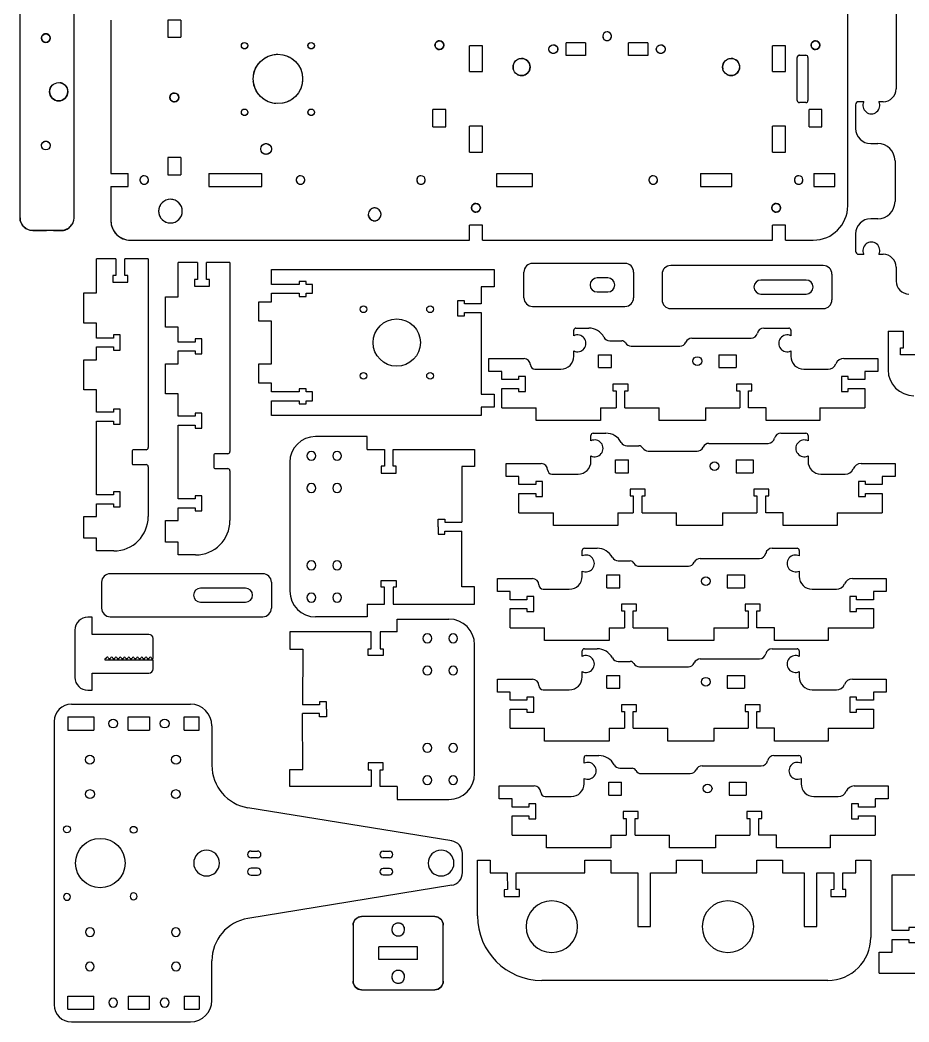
# Model space of a CAD drawing. Header units: millimetres. Extents: x 263 to 1337, y 204 to 952.
# Drawn here: x 277.5 to 691.1, y 203.5 to 669.8 of the extents above; entities that cross this region are included whole.
import ezdxf

# ---------------------------------------------------------------- set-up
doc = ezdxf.new("R2010")
doc.units = ezdxf.units.MM
doc.linetypes.add('HIDDEN', pattern=[9.525, 6.35, -3.175])
doc.layers.get('0').update_dxf_attribs({"color": 253, "lineweight": 70, "true_color": 0x8faf8f})
doc.layers.add('Hidden', color=58, linetype='HIDDEN', lineweight=70, true_color=0x484805)

msp = doc.modelspace()

# ---------------------------------------------------------------- linework, layer by layer
at = {"color": 38, "lineweight": -3, "true_color": 0x482605}
for p, q in [((662.59, 583.32), (662.59, 740.33)), ((277.46, 577.85), (277.46, 676.03)), ((302.46, 676.03), (302.46, 577.75)), ((319.76, 669.75), (319.76, 598.32)), ((319.76, 669.75), (319.76, 598.32)), ((352.26, 669.75), (346.26, 669.75)), ((346.26, 669.75), (346.26, 661.76)), ((352.26, 669.75), (352.26, 661.76)), ((346.26, 661.76), (352.26, 661.76)), ((486.6, 645.75), (486.6, 657.75)), ((492.6, 657.75), (486.6, 657.75)), ((492.6, 645.75), (492.6, 657.75)), ((531.64, 653.22), (531.64, 659.22)), ((540.64, 659.22), (531.64, 659.22)), ((540.64, 659.22), (540.64, 653.22)), ((569.54, 659.22), (560.54, 659.22)), ((560.54, 653.22), (560.54, 659.22)), ((569.54, 659.22), (569.54, 653.22)), ((627.6, 645.75), (627.6, 657.75)), ((633.6, 657.75), (627.6, 657.75)), ((633.6, 645.75), (633.6, 657.75)), ((540.64, 653.22), (531.64, 653.22)), ((569.54, 653.22), (560.54, 653.22)), ((640.1, 653.35), (643.1, 653.35)), ((639.1, 632.35), (639.1, 652.35)), ((644.1, 652.35), (644.1, 632.35)), ((644.1, 652.35), (644.1, 632.35)), ((486.6, 645.75), (492.6, 645.75)), ((627.6, 645.75), (633.6, 645.75)), ((643.1, 631.35), (640.1, 631.35)), ((469.6, 620.06), (469.6, 628.06)), ((475.6, 628.06), (469.6, 628.06)), ((475.6, 620.06), (475.6, 628.06)), ((650.6, 628.05), (644.6, 628.05)), ((644.6, 620.05), (644.6, 628.05)), ((650.6, 620.05), (650.6, 628.05)), ((486.6, 608.32), (486.6, 620.32)), ((492.6, 620.32), (486.6, 620.32)), ((492.6, 608.32), (492.6, 620.32)), ((633.6, 620.32), (627.6, 620.32)), ((627.6, 608.32), (627.6, 620.32)), ((633.6, 608.32), (633.6, 620.32)), ((469.6, 620.06), (475.6, 620.06)), ((644.6, 620.05), (650.6, 620.05)), ((486.6, 608.32), (492.6, 608.32)), ((627.6, 608.32), (633.6, 608.32)), ((346.26, 605.74), (346.26, 597.74)), ((352.26, 605.74), (346.26, 605.74)), ((352.26, 605.74), (352.26, 597.74)), ((319.76, 598.32), (327.76, 598.32)), ((327.76, 592.32), (327.76, 598.32)), ((346.26, 597.74), (352.26, 597.74)), ((365.31, 598.32), (365.31, 592.32)), ((365.31, 598.32), (389.9, 598.32)), ((389.9, 592.32), (389.9, 598.32)), ((499.13, 598.22), (499.13, 592.32)), ((515.87, 598.22), (499.13, 598.22)), ((515.87, 592.32), (515.87, 598.22)), ((594.15, 598.32), (594.15, 592.32)), ((594.15, 598.32), (608.74, 598.32)), ((608.74, 592.32), (608.74, 598.32)), ((646.84, 598.32), (646.84, 592.32)), ((646.84, 598.32), (656.59, 598.32)), ((656.59, 592.32), (656.59, 598.32)), ((319.76, 592.32), (327.76, 592.32)), ((319.76, 592.32), (319.76, 576.32)), ((319.76, 592.32), (319.76, 576.32)), ((365.31, 592.32), (389.9, 592.32)), ((499.13, 592.32), (515.87, 592.32)), ((594.15, 592.32), (608.74, 592.32)), ((646.84, 592.32), (656.59, 592.32)), ((277.46, 577.75), (277.46, 577.85)), ((486.6, 567.32), (486.6, 574.32)), ((492.6, 574.32), (486.6, 574.32)), ((492.6, 567.32), (492.6, 574.32)), ((627.6, 567.32), (627.6, 574.32)), ((633.6, 574.32), (627.6, 574.32)), ((633.6, 567.32), (633.6, 574.32)), ((296.46, 571.75), (283.46, 571.75)), ((328.76, 567.32), (486.6, 567.32)), ((492.6, 567.32), (627.6, 567.32)), ((633.6, 567.32), (646.59, 567.32)), ((322.09, 558.7), (313.09, 558.7)), ((313.09, 542.75), (313.09, 558.7)), ((322.09, 558.7), (322.09, 550.9)), ((337.09, 558.7), (326.19, 558.7)), ((326.19, 550.9), (326.19, 558.7)), ((337.09, 558.7), (337.09, 470.8)), ((360.11, 556.85), (351.11, 556.85)), ((351.11, 540.9), (351.11, 556.85)), ((360.11, 556.85), (360.11, 549.05)), ((375.11, 556.85), (364.21, 556.85)), ((364.21, 549.05), (364.21, 556.85)), ((375.11, 556.85), (375.11, 468.95)), ((320.64, 550.9), (320.64, 547.7)), ((322.09, 550.9), (320.64, 550.9)), ((327.64, 550.9), (326.19, 550.9)), ((327.64, 547.7), (327.64, 550.9)), ((394.55, 546.7), (394.55, 553.65)), ((394.55, 553.65), (498.02, 553.65)), ((498.02, 553.65), (498.02, 545.65)), ((320.64, 547.7), (327.64, 547.7)), ((358.66, 549.05), (358.66, 545.85)), ((360.11, 549.05), (358.66, 549.05)), ((358.66, 545.85), (365.66, 545.85)), ((365.66, 549.05), (364.21, 549.05)), ((365.66, 545.85), (365.66, 549.05)), ((407.35, 546.7), (394.55, 546.7)), ((410.55, 548.15), (407.35, 548.15)), ((407.35, 548.15), (407.35, 546.7)), ((410.55, 546.7), (410.55, 548.15)), ((413.55, 546.7), (410.55, 546.7)), ((413.55, 542.6), (413.55, 546.7)), ((498.02, 545.65), (492.02, 545.65)), ((492.02, 545.65), (492.02, 537.7)), ((307.09, 542.75), (313.09, 542.75)), ((307.09, 528.75), (307.09, 542.75)), ((345.11, 540.9), (351.11, 540.9)), ((345.11, 526.9), (345.11, 540.9)), ((394.55, 538.6), (394.55, 542.6)), ((394.55, 542.6), (407.35, 542.6)), ((407.35, 542.6), (407.35, 541.15)), ((407.35, 541.15), (410.55, 541.15)), ((410.55, 541.15), (410.55, 542.6)), ((410.55, 542.6), (413.55, 542.6)), ((388.55, 529.6), (388.55, 538.6)), ((388.55, 538.6), (394.55, 538.6)), ((481.02, 539.15), (481.02, 532.15)), ((484.22, 539.15), (481.02, 539.15)), ((484.22, 537.7), (484.22, 539.15)), ((492.02, 537.7), (484.22, 537.7)), ((481.02, 532.15), (484.22, 532.15)), ((484.22, 533.6), (492.02, 533.6)), ((484.22, 532.15), (484.22, 533.6)), ((492.02, 533.6), (492.02, 495.65)), ((313.09, 528.75), (307.09, 528.75)), ((313.09, 521.75), (313.09, 528.75)), ((351.11, 526.9), (345.11, 526.9)), ((351.11, 519.9), (351.11, 526.9)), ((394.55, 529.6), (388.55, 529.6)), ((394.55, 509.7), (394.55, 529.6)), ((320.89, 523.2), (320.89, 521.75)), ((324.09, 523.2), (320.89, 523.2)), ((324.09, 516.2), (324.09, 523.2)), ((535.14, 522.82), (535.14, 525.37)), ((536.14, 526.37), (542.09, 526.37)), ((623.51, 526.37), (635.14, 526.37)), ((636.14, 525.37), (636.14, 522.82)), ((681.39, 524.95), (688.62, 524.95)), ((681.39, 524.95), (681.39, 506.95)), ((688.62, 517.15), (688.62, 524.95)), ((320.89, 521.75), (313.09, 521.75)), ((313.09, 517.65), (320.89, 517.65)), ((313.09, 511.65), (313.09, 517.65)), ((320.89, 517.65), (320.89, 516.2)), ((358.91, 519.9), (351.11, 519.9)), ((358.91, 521.35), (358.91, 519.9)), ((362.11, 521.35), (358.91, 521.35)), ((362.11, 514.35), (362.11, 521.35)), ((551.83, 520.5), (557.47, 520.5)), ((561.8, 518), (584.54, 518)), ((590.05, 521.64), (617.64, 521.64)), ((320.89, 516.2), (324.09, 516.2)), ((351.11, 515.8), (358.91, 515.8)), ((351.11, 509.8), (351.11, 515.8)), ((358.91, 515.8), (358.91, 514.35)), ((358.91, 514.35), (362.11, 514.35)), ((535.14, 513.3), (535.14, 515.78)), ((546.64, 514), (552.64, 514)), ((546.64, 508), (546.64, 514)), ((552.64, 508), (552.64, 514)), ((602.64, 514), (610.64, 514)), ((602.64, 514), (602.64, 508)), ((610.64, 514), (610.64, 508)), ((636.14, 515.78), (636.14, 513.3)), ((687.17, 513.95), (687.17, 517.15)), ((687.17, 517.15), (688.62, 517.15)), ((694.17, 513.95), (687.17, 513.95)), ((307.09, 511.65), (313.09, 511.65)), ((307.09, 497.65), (307.09, 511.65)), ((345.11, 509.8), (351.11, 509.8)), ((345.11, 495.8), (345.11, 509.8)), ((388.55, 500.7), (388.55, 509.7)), ((388.55, 509.7), (394.55, 509.7)), ((495.64, 512.24), (511.99, 512.24)), ((495.64, 506.24), (495.64, 512.24)), ((660.83, 512.24), (676.64, 512.24)), ((676.64, 512.24), (676.64, 506.24)), ((501.64, 506.24), (495.64, 506.24)), ((501.64, 502.42), (501.64, 506.24)), ((509.44, 503.87), (509.44, 502.42)), ((512.64, 503.87), (509.44, 503.87)), ((512.64, 496.87), (512.64, 503.87)), ((516.99, 507.3), (529.14, 507.3)), ((546.64, 508), (552.64, 508)), ((602.64, 508), (610.64, 508)), ((642.14, 507.3), (653.44, 507.3)), ((659.64, 503.87), (659.64, 496.87)), ((662.84, 503.87), (659.64, 503.87)), ((662.84, 502.42), (662.84, 503.87)), ((670.64, 506.24), (670.64, 502.42)), ((676.64, 506.24), (670.64, 506.24)), ((394.55, 500.7), (388.55, 500.7)), ((394.55, 496.7), (394.55, 500.7)), ((509.44, 502.42), (501.64, 502.42)), ((553.37, 500.37), (553.37, 497.17)), ((560.37, 500.37), (553.37, 500.37)), ((560.37, 497.17), (560.37, 500.37)), ((610.91, 500.37), (610.91, 497.17)), ((617.91, 500.37), (610.91, 500.37)), ((617.91, 497.17), (617.91, 500.37)), ((670.64, 502.42), (662.84, 502.42)), ((313.09, 497.65), (307.09, 497.65)), ((313.09, 487.25), (313.09, 497.65)), ((351.11, 495.8), (345.11, 495.8)), ((351.11, 485.4), (351.11, 495.8)), ((407.35, 496.7), (394.55, 496.7)), ((410.55, 498.15), (407.35, 498.15)), ((407.35, 498.15), (407.35, 496.7)), ((410.55, 496.7), (410.55, 498.15)), ((413.55, 496.7), (410.55, 496.7)), ((413.55, 492.6), (413.55, 496.7)), ((492.02, 495.65), (498.02, 495.65)), ((498.02, 495.65), (498.02, 489.65)), ((501.64, 498.32), (509.44, 498.32)), ((501.64, 489.37), (501.64, 498.32)), ((509.44, 498.32), (509.44, 496.87)), ((509.44, 496.87), (512.64, 496.87)), ((553.37, 497.17), (554.82, 497.17)), ((554.82, 497.17), (554.82, 489.37)), ((558.92, 497.17), (560.37, 497.17)), ((558.92, 489.37), (558.92, 497.17)), ((610.91, 497.17), (612.36, 497.17)), ((612.36, 497.17), (612.36, 489.37)), ((616.46, 497.17), (617.91, 497.17)), ((616.46, 489.37), (616.46, 497.17)), ((659.64, 496.87), (662.84, 496.87)), ((662.84, 498.32), (670.64, 498.32)), ((662.84, 496.87), (662.84, 498.32)), ((670.64, 498.32), (670.64, 489.37)), ((394.55, 485.65), (394.55, 492.6)), ((394.55, 492.6), (407.35, 492.6)), ((407.35, 492.6), (407.35, 491.15)), ((407.35, 491.15), (410.55, 491.15)), ((410.55, 491.15), (410.55, 492.6)), ((410.55, 492.6), (413.55, 492.6)), ((498.02, 489.65), (492.02, 489.65)), ((492.02, 489.65), (492.02, 485.65)), ((320.89, 487.25), (313.09, 487.25)), ((320.89, 488.7), (320.89, 487.25)), ((324.09, 488.7), (320.89, 488.7)), ((324.09, 481.7), (324.09, 488.7)), ((358.91, 485.4), (351.11, 485.4)), ((358.91, 486.85), (358.91, 485.4)), ((362.11, 486.85), (358.91, 486.85)), ((362.11, 479.85), (362.11, 486.85)), ((492.02, 485.65), (394.55, 485.65)), ((501.64, 489.37), (517.64, 489.37)), ((517.64, 483.37), (517.64, 489.37)), ((547.64, 489.37), (547.64, 483.37)), ((547.64, 489.37), (554.82, 489.37)), ((558.92, 489.37), (574.92, 489.37)), ((574.92, 483.37), (574.92, 489.37)), ((596.36, 489.37), (596.36, 483.37)), ((596.36, 489.37), (612.36, 489.37)), ((624.64, 489.37), (616.46, 489.37)), ((624.64, 483.37), (624.64, 489.37)), ((649.64, 489.37), (649.64, 483.37)), ((649.64, 489.37), (670.64, 489.37)), ((313.09, 483.15), (320.89, 483.15)), ((313.09, 448.75), (313.09, 483.15)), ((320.89, 483.15), (320.89, 481.7)), ((320.89, 481.7), (324.09, 481.7)), ((351.11, 481.3), (358.91, 481.3)), ((351.11, 446.9), (351.11, 481.3)), ((358.91, 481.3), (358.91, 479.85)), ((547.64, 483.37), (517.64, 483.37)), ((596.36, 483.37), (574.92, 483.37)), ((649.64, 483.37), (624.64, 483.37)), ((358.91, 479.85), (362.11, 479.85)), ((438.98, 475.96), (414.98, 475.95)), ((438.99, 469.96), (438.98, 475.96)), ((543.12, 473.94), (543.12, 476.49)), ((544.12, 477.49), (550.07, 477.49)), ((631.49, 477.49), (643.12, 477.49)), ((644.12, 476.49), (644.12, 473.94)), ((559.81, 471.62), (565.45, 471.62)), ((598.03, 472.76), (625.62, 472.76)), ((329.59, 469.3), (329.59, 463.35)), ((336.1, 469.8), (330.09, 469.8)), ((367.61, 467.45), (367.61, 461.5)), ((374.12, 467.95), (368.11, 467.95)), ((438.99, 469.96), (447, 469.96)), ((447, 469.96), (447, 462.16)), ((451.1, 469.96), (489, 469.98)), ((451.1, 462.16), (451.1, 469.96)), ((489, 469.98), (489.01, 461.98)), ((543.12, 464.42), (543.12, 466.9)), ((569.78, 469.12), (592.52, 469.12)), ((644.12, 466.9), (644.12, 464.42)), ((330.09, 462.85), (336.1, 462.85)), ((337.09, 461.85), (337.09, 438.7)), ((402.99, 463.94), (403.01, 403.99)), ((445.55, 462.16), (445.55, 458.96)), ((447, 462.16), (445.55, 462.16)), ((452.55, 462.16), (451.1, 462.16)), ((452.55, 458.96), (452.55, 462.16)), ((483.01, 461.98), (483.02, 436.03)), ((489.01, 461.98), (483.01, 461.98)), ((503.62, 463.36), (519.97, 463.36)), ((503.62, 457.36), (503.62, 463.36)), ((554.62, 465.12), (560.62, 465.12)), ((554.62, 459.12), (554.62, 465.12)), ((560.62, 459.12), (560.62, 465.12)), ((610.62, 465.12), (618.62, 465.12)), ((610.62, 465.12), (610.62, 459.12)), ((618.62, 465.12), (618.62, 459.12)), ((668.81, 463.36), (684.62, 463.36)), ((684.62, 463.36), (684.62, 457.36)), ((368.11, 461), (374.12, 461)), ((375.11, 460), (375.11, 436.85)), ((445.55, 458.96), (452.55, 458.96)), ((509.62, 457.36), (503.62, 457.36)), ((509.62, 453.54), (509.62, 457.36)), ((524.97, 458.42), (537.12, 458.42)), ((554.62, 459.12), (560.62, 459.12)), ((610.62, 459.12), (618.62, 459.12)), ((650.12, 458.42), (661.42, 458.42)), ((678.62, 457.36), (678.62, 453.54)), ((684.62, 457.36), (678.62, 457.36)), ((517.42, 453.54), (509.62, 453.54)), ((517.42, 454.99), (517.42, 453.54)), ((520.62, 454.99), (517.42, 454.99)), ((520.62, 447.99), (520.62, 454.99)), ((667.62, 454.99), (667.62, 447.99)), ((670.82, 454.99), (667.62, 454.99)), ((670.82, 453.54), (670.82, 454.99)), ((678.62, 453.54), (670.82, 453.54)), ((320.89, 448.75), (313.09, 448.75)), ((320.89, 450.2), (320.89, 448.75)), ((324.09, 450.2), (320.89, 450.2)), ((324.09, 443.2), (324.09, 450.2)), ((358.91, 448.35), (358.91, 446.9)), ((362.11, 448.35), (358.91, 448.35)), ((362.11, 441.35), (362.11, 448.35)), ((509.62, 449.44), (517.42, 449.44)), ((509.62, 440.49), (509.62, 449.44)), ((517.42, 449.44), (517.42, 447.99)), ((517.42, 447.99), (520.62, 447.99)), ((561.35, 451.49), (561.35, 448.29)), ((568.35, 451.49), (561.35, 451.49)), ((561.35, 448.29), (562.8, 448.29)), ((562.8, 448.29), (562.8, 440.49)), ((566.9, 448.29), (568.35, 448.29)), ((566.9, 440.49), (566.9, 448.29)), ((568.35, 448.29), (568.35, 451.49)), ((618.89, 451.49), (618.89, 448.29)), ((625.89, 451.49), (618.89, 451.49)), ((618.89, 448.29), (620.34, 448.29)), ((620.34, 448.29), (620.34, 440.49)), ((624.44, 448.29), (625.89, 448.29)), ((624.44, 440.49), (624.44, 448.29)), ((625.89, 448.29), (625.89, 451.49)), ((667.62, 447.99), (670.82, 447.99)), ((670.82, 449.44), (678.62, 449.44)), ((670.82, 447.99), (670.82, 449.44)), ((678.62, 449.44), (678.62, 440.49)), ((313.09, 444.65), (320.89, 444.65)), ((313.09, 438.7), (313.09, 444.65)), ((320.89, 444.65), (320.89, 443.2)), ((320.89, 443.2), (324.09, 443.2)), ((358.91, 446.9), (351.11, 446.9)), ((307.09, 438.7), (313.09, 438.7)), ((307.09, 428.7), (307.09, 438.7)), ((351.11, 442.8), (358.91, 442.8)), ((351.11, 436.85), (351.11, 442.8)), ((358.91, 441.35), (362.11, 441.35)), ((358.91, 442.8), (358.91, 441.35)), ((509.62, 440.49), (525.62, 440.49)), ((525.62, 434.49), (525.62, 440.49)), ((555.62, 440.49), (555.62, 434.49)), ((555.62, 440.49), (562.8, 440.49)), ((566.9, 440.49), (582.9, 440.49)), ((582.9, 434.49), (582.9, 440.49)), ((604.34, 440.49), (604.34, 434.49)), ((604.34, 440.49), (620.34, 440.49)), ((632.62, 440.49), (624.44, 440.49)), ((632.62, 434.49), (632.62, 440.49)), ((657.62, 440.49), (657.62, 434.49)), ((657.62, 440.49), (678.62, 440.49)), ((345.11, 436.85), (351.11, 436.85)), ((345.11, 426.85), (345.11, 436.85)), ((472, 433.97), (472, 437.47)), ((472, 437.47), (475.2, 437.47)), ((472, 433.97), (472, 430.47)), ((475.2, 437.47), (475.2, 436.02)), ((475.2, 436.02), (483.02, 436.03)), ((555.62, 434.49), (525.62, 434.49)), ((604.34, 434.49), (582.9, 434.49)), ((657.62, 434.49), (632.62, 434.49)), ((472, 430.47), (475.2, 430.47)), ((475.2, 431.92), (483.02, 431.92)), ((475.2, 430.47), (475.2, 431.92)), ((483.01, 405.97), (483.02, 431.92)), ((313.09, 428.7), (307.09, 428.7)), ((313.09, 422.7), (313.09, 428.7)), ((351.11, 426.85), (345.11, 426.85)), ((351.11, 420.85), (351.11, 426.85)), ((321.1, 422.7), (313.09, 422.7)), ((359.12, 420.85), (351.11, 420.85)), ((539.06, 420.4), (539.06, 422.95)), ((540.06, 423.95), (546.01, 423.95)), ((627.43, 423.95), (639.06, 423.95)), ((640.06, 422.95), (640.06, 420.4)), ((555.75, 418.08), (561.39, 418.08)), ((565.72, 415.58), (588.46, 415.58)), ((593.97, 419.22), (621.56, 419.22)), ((539.06, 410.88), (539.06, 413.36)), ((550.56, 411.58), (556.56, 411.58)), ((550.56, 405.58), (550.56, 411.58)), ((556.56, 405.58), (556.56, 411.58)), ((606.56, 411.58), (614.56, 411.58)), ((606.56, 411.58), (606.56, 405.58)), ((614.56, 411.58), (614.56, 405.58)), ((640.06, 413.36), (640.06, 410.88)), ((445.55, 405.78), (445.55, 408.98)), ((445.55, 408.98), (452.55, 408.98)), ((447, 405.78), (445.55, 405.78)), ((447, 397.98), (447, 405.78)), ((452.55, 405.78), (451.1, 405.78)), ((451.1, 405.78), (451.1, 397.98)), ((452.55, 408.98), (452.55, 405.78)), ((489.01, 405.96), (483.01, 405.97)), ((489, 397.97), (489.01, 405.96)), ((499.56, 409.82), (515.91, 409.82)), ((499.56, 403.82), (499.56, 409.82)), ((664.75, 409.82), (680.56, 409.82)), ((680.56, 409.82), (680.56, 403.82)), ((505.56, 403.82), (499.56, 403.82)), ((505.56, 400), (505.56, 403.82)), ((513.36, 401.45), (513.36, 400)), ((516.56, 401.45), (513.36, 401.45)), ((516.56, 394.45), (516.56, 401.45)), ((520.91, 404.88), (533.06, 404.88)), ((550.56, 405.58), (556.56, 405.58)), ((606.56, 405.58), (614.56, 405.58)), ((646.06, 404.88), (657.36, 404.88)), ((663.56, 401.45), (663.56, 394.45)), ((666.76, 401.45), (663.56, 401.45)), ((666.76, 400), (666.76, 401.45)), ((674.56, 403.82), (674.56, 400)), ((680.56, 403.82), (674.56, 403.82)), ((438.99, 397.99), (438.98, 391.99)), ((438.99, 397.99), (447, 397.98)), ((451.1, 397.98), (489, 397.97)), ((513.36, 400), (505.56, 400)), ((557.29, 397.95), (557.29, 394.75)), ((564.29, 397.95), (557.29, 397.95)), ((564.29, 394.75), (564.29, 397.95)), ((614.83, 397.95), (614.83, 394.75)), ((621.83, 397.95), (614.83, 397.95)), ((621.83, 394.75), (621.83, 397.95)), ((674.56, 400), (666.76, 400)), ((311.02, 391.88), (309.02, 391.88)), ((311.02, 383.88), (311.02, 391.88)), ((438.98, 391.99), (415.01, 392)), ((505.56, 395.9), (513.36, 395.9)), ((505.56, 386.95), (505.56, 395.9)), ((513.36, 395.9), (513.36, 394.45)), ((513.36, 394.45), (516.56, 394.45)), ((557.29, 394.75), (558.74, 394.75)), ((558.74, 394.75), (558.74, 386.95)), ((562.84, 394.75), (564.29, 394.75)), ((562.84, 386.95), (562.84, 394.75)), ((614.83, 394.75), (616.28, 394.75)), ((616.28, 394.75), (616.28, 386.95)), ((620.38, 394.75), (621.83, 394.75)), ((620.38, 386.95), (620.38, 394.75)), ((663.56, 394.45), (666.76, 394.45)), ((666.76, 395.9), (674.56, 395.9)), ((666.76, 394.45), (666.76, 395.9)), ((674.56, 395.9), (674.56, 386.95)), ((453, 385.02), (453.01, 391.02)), ((453.01, 391.02), (476.98, 391.01)), ((303.02, 385.88), (303.02, 363.88)), ((337.35, 383.88), (311.02, 383.88)), ((402.99, 385.04), (402.98, 377.04)), ((440.89, 385.02), (402.99, 385.04)), ((440.89, 377.22), (440.89, 385.02)), ((453, 385.02), (444.99, 385.02)), ((444.99, 385.02), (444.99, 377.22)), ((505.56, 386.95), (521.56, 386.95)), ((521.56, 380.95), (521.56, 386.95)), ((551.56, 386.95), (551.56, 380.95)), ((551.56, 386.95), (558.74, 386.95)), ((562.84, 386.95), (578.84, 386.95)), ((578.84, 380.95), (578.84, 386.95)), ((600.28, 386.95), (600.28, 380.95)), ((600.28, 386.95), (616.28, 386.95)), ((628.56, 386.95), (620.38, 386.95)), ((628.56, 380.95), (628.56, 386.95)), ((653.56, 386.95), (653.56, 380.95)), ((653.56, 386.95), (674.56, 386.95)), ((339.35, 372.58), (339.35, 381.88)), ((489, 319.06), (488.98, 379.01)), ((551.56, 380.95), (521.56, 380.95)), ((600.28, 380.95), (578.84, 380.95)), ((653.56, 380.95), (628.56, 380.95)), ((402.98, 377.04), (408.98, 377.04)), ((408.98, 377.04), (408.97, 351.09)), ((439.44, 374.02), (439.44, 377.22)), ((439.44, 377.22), (440.89, 377.22)), ((446.44, 374.02), (439.44, 374.02)), ((444.99, 377.22), (446.44, 377.22)), ((446.44, 377.22), (446.44, 374.02)), ((539.06, 373.6), (539.06, 376.15)), ((540.06, 377.15), (546.01, 377.15)), ((627.43, 377.15), (639.06, 377.15)), ((640.06, 376.15), (640.06, 373.6)), ((317.12, 371.88), (317.12, 372.58)), ((317.62, 372.58), (317.12, 372.58)), ((339.35, 371.88), (317.12, 371.88)), ((318.8, 372.58), (319.4, 372.58)), ((320.8, 372.58), (321.4, 372.58)), ((322.8, 372.58), (323.4, 372.58)), ((324.8, 372.58), (325.4, 372.58)), ((326.8, 372.58), (327.4, 372.58)), ((328.8, 372.58), (329.4, 372.58)), ((330.8, 372.58), (331.4, 372.58)), ((332.8, 372.58), (333.4, 372.58)), ((334.8, 372.58), (335.4, 372.58)), ((336.8, 372.58), (337.4, 372.58)), ((338.8, 372.58), (339.35, 372.58)), ((339.35, 367.88), (339.35, 371.88)), ((555.75, 371.28), (561.39, 371.28)), ((565.72, 368.78), (588.46, 368.78)), ((593.97, 372.42), (621.56, 372.42)), ((311.02, 357.88), (311.02, 365.88)), ((311.02, 365.88), (337.35, 365.88)), ((539.06, 364.08), (539.06, 366.56)), ((550.56, 364.78), (556.56, 364.78)), ((550.56, 358.78), (550.56, 364.78)), ((556.56, 358.78), (556.56, 364.78)), ((606.56, 364.78), (614.56, 364.78)), ((606.56, 364.78), (606.56, 358.78)), ((614.56, 364.78), (614.56, 358.78)), ((640.06, 366.56), (640.06, 364.08)), ((499.56, 363.02), (515.91, 363.02)), ((499.56, 357.02), (499.56, 363.02)), ((664.75, 363.02), (680.56, 363.02)), ((680.56, 363.02), (680.56, 357.02)), ((309.02, 357.88), (311.02, 357.88)), ((505.56, 357.02), (499.56, 357.02)), ((505.56, 353.2), (505.56, 357.02)), ((513.36, 354.65), (513.36, 353.2)), ((516.56, 354.65), (513.36, 354.65)), ((516.56, 347.65), (516.56, 354.65)), ((520.91, 358.08), (533.06, 358.08)), ((550.56, 358.78), (556.56, 358.78)), ((606.56, 358.78), (614.56, 358.78)), ((646.06, 358.08), (657.36, 358.08)), ((663.56, 354.65), (663.56, 347.65)), ((666.76, 354.65), (663.56, 354.65)), ((666.76, 353.2), (666.76, 354.65)), ((674.56, 357.02), (674.56, 353.2)), ((680.56, 357.02), (674.56, 357.02)), ((301.39, 351.37), (356.74, 351.37)), ((416.79, 351.08), (408.97, 351.09)), ((416.79, 352.53), (416.79, 351.08)), ((419.99, 352.53), (416.79, 352.53)), ((419.99, 349.03), (419.99, 352.53)), ((513.36, 353.2), (505.56, 353.2)), ((557.29, 351.15), (557.29, 347.95)), ((564.29, 351.15), (557.29, 351.15)), ((564.29, 347.95), (564.29, 351.15)), ((614.83, 351.15), (614.83, 347.95)), ((621.83, 351.15), (614.83, 351.15)), ((621.83, 347.95), (621.83, 351.15)), ((674.56, 353.2), (666.76, 353.2)), ((299.78, 345.49), (299.78, 339.37)), ((299.78, 345.49), (311.77, 345.49)), ((311.77, 345.49), (311.77, 339.37)), ((327.83, 345.49), (337.69, 345.49)), ((327.83, 339.37), (327.83, 345.49)), ((337.69, 345.49), (337.69, 339.37)), ((353.76, 345.49), (360.74, 345.49)), ((353.76, 339.37), (353.76, 345.49)), ((360.74, 339.37), (360.74, 345.49)), ((416.79, 346.98), (408.97, 346.98)), ((408.98, 321.03), (408.97, 346.98)), ((416.79, 345.53), (416.79, 346.98)), ((419.99, 345.53), (416.79, 345.53)), ((419.99, 349.03), (419.99, 345.53)), ((505.56, 349.1), (513.36, 349.1)), ((505.56, 340.15), (505.56, 349.1)), ((513.36, 349.1), (513.36, 347.65)), ((513.36, 347.65), (516.56, 347.65)), ((557.29, 347.95), (558.74, 347.95)), ((558.74, 347.95), (558.74, 340.15)), ((562.84, 347.95), (564.29, 347.95)), ((562.84, 340.15), (562.84, 347.95)), ((614.83, 347.95), (616.28, 347.95)), ((616.28, 347.95), (616.28, 340.15)), ((620.38, 347.95), (621.83, 347.95)), ((620.38, 340.15), (620.38, 347.95)), ((663.56, 347.65), (666.76, 347.65)), ((666.76, 349.1), (674.56, 349.1)), ((666.76, 347.65), (666.76, 349.1)), ((674.56, 349.1), (674.56, 340.15)), ((293.39, 343.37), (293.39, 211.51)), ((366.74, 341.37), (366.74, 322.95)), ((299.78, 339.37), (311.77, 339.37)), ((327.83, 339.37), (337.69, 339.37)), ((353.76, 339.37), (360.74, 339.37)), ((505.56, 340.15), (521.56, 340.15)), ((521.56, 334.15), (521.56, 340.15)), ((551.56, 340.15), (551.56, 334.15)), ((551.56, 340.15), (558.74, 340.15)), ((562.84, 340.15), (578.84, 340.15)), ((578.84, 334.15), (578.84, 340.15)), ((600.28, 340.15), (600.28, 334.15)), ((600.28, 340.15), (616.28, 340.15)), ((628.56, 340.15), (620.38, 340.15)), ((628.56, 334.15), (628.56, 340.15)), ((653.56, 340.15), (653.56, 334.15)), ((653.56, 340.15), (674.56, 340.15)), ((551.56, 334.15), (521.56, 334.15)), ((600.28, 334.15), (578.84, 334.15)), ((653.56, 334.15), (628.56, 334.15)), ((539.9, 323.91), (539.9, 326.46)), ((540.9, 327.46), (546.85, 327.46)), ((628.27, 327.46), (639.9, 327.46)), ((640.9, 326.46), (640.9, 323.91)), ((439.44, 324.04), (439.44, 320.84)), ((446.44, 324.04), (439.44, 324.04)), ((446.44, 320.84), (446.44, 324.04)), ((594.81, 322.73), (622.4, 322.73)), ((402.98, 321.02), (408.98, 321.03)), ((402.99, 313.03), (402.98, 321.02)), ((439.44, 320.84), (440.89, 320.84)), ((440.89, 320.84), (440.89, 313.04)), ((444.99, 320.84), (446.44, 320.84)), ((444.99, 313.04), (444.99, 320.84)), ((556.59, 321.59), (562.23, 321.59)), ((566.56, 319.09), (589.3, 319.09)), ((440.89, 313.04), (402.99, 313.03)), ((453, 313.05), (444.99, 313.04)), ((453, 313.05), (453.01, 307.05)), ((500.4, 313.33), (516.75, 313.33)), ((500.4, 307.33), (500.4, 313.33)), ((539.9, 314.39), (539.9, 316.87)), ((551.4, 315.09), (557.4, 315.09)), ((551.4, 309.09), (551.4, 315.09)), ((557.4, 309.09), (557.4, 315.09)), ((607.4, 315.09), (615.4, 315.09)), ((607.4, 315.09), (607.4, 309.09)), ((615.4, 315.09), (615.4, 309.09)), ((640.9, 316.87), (640.9, 314.39)), ((665.59, 313.33), (681.4, 313.33)), ((681.4, 313.33), (681.4, 307.33)), ((521.75, 308.39), (533.9, 308.39)), ((551.4, 309.09), (557.4, 309.09)), ((607.4, 309.09), (615.4, 309.09)), ((646.9, 308.39), (658.2, 308.39)), ((478.31, 287.79), (383.53, 303.21)), ((453.01, 307.05), (477.01, 307.06)), ((506.4, 307.33), (500.4, 307.33)), ((506.4, 303.51), (506.4, 307.33)), ((514.2, 303.51), (506.4, 303.51)), ((514.2, 304.96), (514.2, 303.51)), ((517.4, 304.96), (514.2, 304.96)), ((517.4, 297.96), (517.4, 304.96)), ((664.4, 304.96), (664.4, 297.96)), ((667.6, 304.96), (664.4, 304.96)), ((667.6, 303.51), (667.6, 304.96)), ((675.4, 303.51), (667.6, 303.51)), ((675.4, 307.33), (675.4, 303.51)), ((681.4, 307.33), (675.4, 307.33)), ((506.4, 299.41), (514.2, 299.41)), ((506.4, 290.46), (506.4, 299.41)), ((514.2, 299.41), (514.2, 297.96)), ((558.13, 301.46), (558.13, 298.26)), ((565.13, 301.46), (558.13, 301.46)), ((565.13, 298.26), (565.13, 301.46)), ((615.67, 301.46), (615.67, 298.26)), ((622.67, 301.46), (615.67, 301.46)), ((622.67, 298.26), (622.67, 301.46)), ((667.6, 299.41), (675.4, 299.41)), ((667.6, 297.96), (667.6, 299.41)), ((675.4, 299.41), (675.4, 290.46)), ((514.2, 297.96), (517.4, 297.96)), ((558.13, 298.26), (559.58, 298.26)), ((559.58, 298.26), (559.58, 290.46)), ((563.68, 298.26), (565.13, 298.26)), ((563.68, 290.46), (563.68, 298.26)), ((615.67, 298.26), (617.12, 298.26)), ((617.12, 298.26), (617.12, 290.46)), ((621.22, 298.26), (622.67, 298.26)), ((621.22, 290.46), (621.22, 298.26)), ((664.4, 297.96), (667.6, 297.96)), ((506.4, 290.46), (522.4, 290.46)), ((522.4, 284.46), (522.4, 290.46)), ((552.4, 290.46), (552.4, 284.46)), ((552.4, 290.46), (559.58, 290.46)), ((563.68, 290.46), (579.68, 290.46)), ((579.68, 284.46), (579.68, 290.46)), ((601.12, 290.46), (601.12, 284.46)), ((601.12, 290.46), (617.12, 290.46)), ((629.4, 290.46), (621.22, 290.46)), ((629.4, 284.46), (629.4, 290.46)), ((654.4, 290.46), (654.4, 284.46)), ((654.4, 290.46), (675.4, 290.46)), ((552.4, 284.46), (522.4, 284.46)), ((601.12, 284.46), (579.68, 284.46)), ((654.4, 284.46), (629.4, 284.46)), ((384.96, 283.04), (387.96, 283.04)), ((387.96, 279.84), (384.96, 279.84)), ((446.37, 282.94), (449.37, 282.94)), ((449.37, 279.94), (446.37, 279.94)), ((483.34, 273.01), (483.34, 281.87)), ((490.3, 278.87), (496.3, 278.87)), ((490.3, 252.84), (490.3, 278.87)), ((496.3, 278.87), (496.3, 272.87)), ((540.3, 278.87), (552.3, 278.87)), ((540.3, 272.87), (540.3, 278.87)), ((552.3, 278.87), (552.3, 272.87)), ((582.87, 278.87), (594.87, 278.87)), ((582.87, 272.87), (582.87, 278.87)), ((594.87, 278.87), (594.87, 272.87)), ((620.3, 278.87), (632.3, 278.87)), ((620.3, 272.87), (620.3, 278.87)), ((632.3, 278.87), (632.3, 272.87)), ((666.3, 278.87), (673.3, 278.87)), ((666.3, 272.87), (666.3, 278.87)), ((673.3, 278.87), (673.3, 242.84)), ((387.96, 275.04), (384.96, 275.04)), ((384.96, 271.84), (387.96, 271.84)), ((449.37, 274.94), (446.37, 274.94)), ((446.37, 271.94), (449.37, 271.94)), ((496.3, 272.87), (504.16, 272.87)), ((504.16, 272.87), (504.24, 265.07)), ((508.35, 272.87), (540.3, 272.87)), ((508.35, 265.07), (508.35, 272.87)), ((552.3, 272.87), (564.87, 272.87)), ((564.87, 272.87), (564.87, 247.86)), ((570.87, 272.87), (582.87, 272.87)), ((570.87, 247.86), (570.87, 272.87)), ((594.87, 272.87), (620.3, 272.87)), ((632.3, 272.87), (642.3, 272.87)), ((642.3, 272.87), (642.3, 247.86)), ((648.3, 272.87), (656.11, 272.87)), ((648.3, 247.86), (648.3, 272.87)), ((656.11, 272.87), (656.19, 265.07)), ((660.3, 272.87), (666.3, 272.87)), ((660.3, 265.07), (660.3, 272.87)), ((683.25, 271.99), (696.43, 271.99)), ((683.25, 246.04), (683.25, 271.99)), ((478.31, 267.09), (383.53, 251.67)), ((504.24, 265.07), (502.79, 265.06)), ((502.79, 265.06), (502.8, 261.86)), ((502.8, 261.86), (509.8, 261.87)), ((509.8, 265.07), (508.35, 265.07)), ((509.8, 261.87), (509.8, 265.07)), ((656.19, 265.07), (654.74, 265.06)), ((654.74, 265.06), (654.75, 261.86)), ((654.75, 261.86), (661.75, 261.87)), ((661.75, 265.07), (660.3, 265.07)), ((661.75, 261.87), (661.75, 265.07)), ((470.42, 252.52), (436.42, 252.52)), ((432.42, 248.52), (432.42, 222.52)), ((474.42, 222.52), (474.42, 248.52)), ((564.87, 247.86), (570.87, 247.86)), ((642.3, 247.86), (648.3, 247.86)), ((691.05, 247.49), (691.05, 246.04)), ((694.25, 247.49), (691.05, 247.49)), ((691.05, 246.04), (683.25, 246.04)), ((462.42, 238.52), (444.42, 238.52)), ((444.42, 232.52), (444.42, 238.52)), ((462.42, 232.52), (462.42, 238.52)), ((683.25, 241.94), (691.05, 241.94)), ((683.25, 236.03), (683.25, 241.94)), ((691.05, 241.94), (691.05, 240.49)), ((691.05, 240.49), (694.25, 240.49)), ((677.26, 226.14), (677.26, 236.03)), ((677.26, 236.03), (683.25, 236.03)), ((366.74, 213.51), (366.74, 231.93)), ((462.42, 232.52), (444.42, 232.52)), ((677.26, 226.14), (703.25, 226.14)), ((653.3, 222.84), (520.3, 222.84)), ((299.78, 209.39), (299.78, 215.51)), ((299.78, 215.51), (311.77, 215.51)), ((311.77, 209.39), (311.77, 215.51)), ((327.83, 215.51), (337.69, 215.51)), ((327.83, 215.51), (327.83, 209.39)), ((337.69, 209.39), (337.69, 215.51)), ((353.76, 215.51), (353.76, 209.39)), ((353.76, 215.51), (360.74, 215.51)), ((360.74, 215.51), (360.74, 209.39)), ((436.42, 218.52), (470.42, 218.52)), ((299.78, 209.39), (311.77, 209.39)), ((327.83, 209.39), (337.69, 209.39)), ((353.76, 209.39), (360.74, 209.39)), ((301.39, 203.51), (356.74, 203.51))]:
    msp.add_line(p, q, dxfattribs=at)
at = {"color": 58, "lineweight": -3, "true_color": 0x484805}
for p, q in [((685.1, 688.26), (685.1, 637.76)), ((666.28, 630.26), (666.28, 619.29)), ((670.08, 631.76), (667.78, 631.76)), ((679.1, 631.76), (677.11, 631.76)), ((673.28, 612.29), (676.6, 612.29)), ((684.6, 604.29), (684.6, 585.26)), ((676.6, 577.26), (673.28, 577.26)), ((666.28, 570.26), (666.28, 562.26)), ((667.78, 560.76), (670.08, 560.76)), ((677.11, 560.76), (679.1, 560.76)), ((685.1, 554.76), (685.1, 548.26))]:
    msp.add_line(p, q, dxfattribs=at)
at = {"color": 98, "lineweight": -3, "true_color": 0x054805}
for p, q in [((558.96, 556.47), (515.96, 556.47)), ((651.23, 555.51), (580.23, 555.51)), ((511.96, 540.47), (511.96, 552.47)), ((562.96, 552.47), (562.96, 540.47)), ((576.23, 551.51), (576.23, 539.51)), ((655.23, 551.51), (655.23, 539.51)), ((550.96, 549.72), (545.96, 549.72)), ((643.23, 548.76), (622.23, 548.76)), ((545.96, 543.22), (550.96, 543.22)), ((622.23, 542.26), (643.23, 542.26)), ((515.96, 536.47), (558.96, 536.47)), ((580.23, 535.51), (651.23, 535.51)), ((390.41, 412.09), (319.41, 412.09)), ((315.41, 408.09), (315.41, 396.09)), ((394.41, 408.09), (394.41, 396.09)), ((382.41, 405.34), (361.41, 405.34)), ((361.41, 398.84), (382.41, 398.84)), ((319.41, 392.09), (390.41, 392.09))]:
    msp.add_line(p, q, dxfattribs=at)
at = {"color": 38, "lineweight": -3, "true_color": 0x482605, "extrusion": (-1.73164e-28, -7.80202e-17, -1)}
msp.add_circle((-550.64, 662.22), 2.05, dxfattribs=at)
at = {"color": 38, "lineweight": -3, "true_color": 0x482605}
for centre, radius in [((472.6, 658.06), 2.05), ((647.6, 658.05), 2.05), ((397.45, 642.34), 11.5), ((349.26, 633.75), 2.05), ((391.95, 609.76), 2.5), ((489.6, 582.38), 2.05), ((629.34, 582.38), 2.05), ((437.25, 535.15), 1.55), ((468.25, 535.15), 1.55), ((452.75, 519.65), 11), ((592.64, 511.04), 2.05), ((437.25, 504.15), 1.55), ((468.25, 504.15), 1.55), ((600.62, 462.16), 2.05), ((596.56, 408.62), 2.05), ((596.56, 361.82), 2.05), ((320.78, 342.37), 2.05), ((344.74, 342.37), 2.05), ((309.96, 325.56), 2.05), ((350.04, 325.56), 2.05), ((597.4, 312.13), 2.05), ((310.01, 309.56), 2.05), ((349.94, 309.56), 2.05), ((299.31, 293.15), 1.6), ((330.31, 292.94), 1.6), ((314.81, 277.44), 11.5)]:
    msp.add_circle(centre, radius, dxfattribs=at)
at = {"color": 38, "lineweight": -3, "true_color": 0x482605, "extrusion": (-1.01292e-28, -4.45246e-17, -1)}
msp.add_circle((-442.46, 579.32), 3, dxfattribs=at)
at = {"color": 38, "lineweight": -3, "true_color": 0x482605, "extrusion": (-3.38213e-15, -3.34747e-17, -1)}
for centre in [(-413, 466.96), (-425, 466.96), (-413, 451.96), (-425, 451.96), (-413, 415.98), (-425, 415.98), (-413, 400.98), (-425, 400.98)]:
    msp.add_circle(centre, 2.05, dxfattribs=at)
at = {"color": 38, "lineweight": -3, "true_color": 0x482605, "extrusion": (3.42376e-15, 8.89859e-17, -1)}
for centre in [(-466.99, 382.02), (-478.99, 382.02), (-466.99, 367.02), (-478.99, 367.02), (-466.99, 331.04), (-478.99, 331.04), (-466.99, 316.04), (-478.99, 316.04)]:
    msp.add_circle(centre, 2.05, dxfattribs=at)
at = {"color": 38, "lineweight": -3, "true_color": 0x482605, "extrusion": (9.4022e-15, -6.00092e-15, -1)}
for centre, radius in [((-364.26, 277.44), 6), ((-473.37, 277.44), 6), ((-299.31, 261.73), 1.6), ((-330.31, 261.94), 1.6), ((-310.01, 245.32), 2.05), ((-349.94, 245.32), 2.05), ((-309.96, 229.32), 2.05), ((-350.04, 229.32), 2.05), ((-320.78, 212.51), 2.05), ((-344.74, 212.51), 2.05)]:
    msp.add_circle(centre, radius, dxfattribs=at)
at = {"color": 38, "lineweight": -3, "true_color": 0x482605, "extrusion": (3.5123e-15, -1.89879e-16, -1)}
for centre in [(-524.9, 247.86), (-606.87, 247.86)]:
    msp.add_circle(centre, 12, dxfattribs=at)
at = {"color": 38, "lineweight": -3, "true_color": 0x482605}
for centre, radius, start, end in [((640.1, 652.35), 1, 90, 180), ((643.1, 652.35), 1, 360, 90), ((643.1, 652.35), 1, 360, 90), ((510.83, 647.89), 3.97, 282.2966, 102.2966), ((608.35, 647.89), 3.97, 282.2966, 102.2966), ((640.1, 632.35), 1, 180, 270), ((643.1, 632.35), 1, 270, 360), ((643.1, 632.35), 1, 270, 360), ((646.59, 583.32), 16, 270, 0), ((328.76, 576.32), 9, 180, 270), ((536.14, 525.37), 1, 90, 180), ((536.87, 519.3), 3.92, 243.8115, 116.1885), ((542.09, 518.37), 8, 27.7985, 90), ((617.64, 524.64), 3, 270, 347.8125), ((623.51, 523.37), 3, 90, 167.8125), ((634.41, 519.3), 3.92, 63.8115, 296.1885), ((635.14, 525.37), 1, 360, 90), ((551.83, 523.5), 3, 207.7985, 270), ((557.47, 518.5), 2, 30, 90), ((561.8, 521), 3, 210, 270), ((584.54, 521), 3, 270, 336.8033), ((590.05, 518.64), 3, 90, 156.8033), ((529.14, 513.3), 6, 270, 360), ((642.14, 513.3), 6, 180, 270), ((511.99, 509.24), 3, 0.6876, 90), ((516.99, 509.3), 2, 180.6876, 270), ((653.44, 511.3), 4, 270, 337.5197), ((660.83, 508.24), 4, 90, 157.5197), ((693.39, 506.95), 12, 180, 270), ((414.99, 463.95), 12, 90.0231, 180.0231), ((544.12, 476.49), 1, 90, 180), ((550.07, 469.49), 8, 27.7985, 90), ((631.49, 474.49), 3, 90, 167.8125), ((643.12, 476.49), 1, 360, 90), ((544.85, 470.42), 3.92, 243.8115, 116.1885), ((559.81, 474.62), 3, 207.7985, 270), ((565.45, 469.62), 2, 30, 90), ((592.52, 472.12), 3, 270, 336.8033), ((598.03, 469.76), 3, 90, 156.8033), ((625.62, 475.76), 3, 270, 347.8125), ((642.39, 470.42), 3.92, 63.8115, 296.1885), ((330.09, 469.3), 0.5, 90, 180), ((336.1, 470.8), 1, 270, 0), ((368.11, 467.45), 0.5, 90, 180), ((374.12, 468.95), 1, 270, 0), ((569.78, 472.12), 3, 210, 270), ((330.09, 463.35), 0.5, 180, 270), ((336.1, 461.85), 1, 360, 90), ((519.97, 460.36), 3, 0.6876, 90), ((537.12, 464.42), 6, 270, 360), ((650.12, 464.42), 6, 180, 270), ((668.81, 459.36), 4, 90, 157.5197), ((368.11, 461.5), 0.5, 180, 270), ((374.12, 460), 1, 360, 90), ((524.97, 460.42), 2, 180.6876, 270), ((661.42, 462.42), 4, 270, 337.5197), ((321.1, 438.7), 16, 270, 0), ((359.12, 436.85), 16, 270, 0), ((540.06, 422.95), 1, 90, 180), ((540.79, 416.88), 3.92, 243.8115, 116.1885), ((546.01, 415.95), 8, 27.7985, 90), ((555.75, 421.08), 3, 207.7985, 270), ((621.56, 422.22), 3, 270, 347.8125), ((627.43, 420.95), 3, 90, 167.8125), ((638.33, 416.88), 3.92, 63.8115, 296.1885), ((639.06, 422.95), 1, 360, 90), ((561.39, 416.08), 2, 30, 90), ((565.72, 418.58), 3, 210, 270), ((588.46, 418.58), 3, 270, 336.8033), ((593.97, 416.22), 3, 90, 156.8033), ((533.06, 410.88), 6, 270, 360), ((646.06, 410.88), 6, 180, 270), ((515.91, 406.82), 3, 0.6876, 90), ((520.91, 406.88), 2, 180.6876, 270), ((657.36, 408.88), 4, 270, 337.5197), ((664.75, 405.82), 4, 90, 157.5197), ((415.01, 404), 12, 180.0231, 269.9769), ((309.02, 385.88), 6, 90, 180), ((476.98, 379.01), 12, 0.0231, 89.9769), ((337.35, 381.88), 2, 0, 90), ((318.1, 372.73), 0.5, 4.096, 197.4576), ((320.1, 372.73), 0.5, 4.096, 175.904), ((322.1, 372.73), 0.5, 4.096, 175.904), ((324.1, 372.73), 0.5, 4.096, 175.904), ((326.1, 372.73), 0.5, 4.096, 175.904), ((328.1, 372.73), 0.5, 4.096, 175.904), ((330.1, 372.73), 0.5, 4.096, 175.904), ((332.1, 372.73), 0.5, 4.096, 175.904), ((334.1, 372.73), 0.5, 4.096, 175.904), ((336.1, 372.73), 0.5, 4.096, 175.904), ((338.1, 372.73), 0.5, 4.096, 175.904), ((540.06, 376.15), 1, 90, 180), ((540.79, 370.08), 3.92, 243.8115, 116.1885), ((546.01, 369.15), 8, 27.7985, 90), ((621.56, 375.42), 3, 270, 347.8125), ((627.43, 374.15), 3, 90, 167.8125), ((638.33, 370.08), 3.92, 63.8115, 296.1885), ((639.06, 376.15), 1, 360, 90), ((318.8, 372.78), 0.2, 184.096, 270), ((319.4, 372.78), 0.2, 270, 355.904), ((320.8, 372.78), 0.2, 184.096, 270), ((321.4, 372.78), 0.2, 270, 355.904), ((322.8, 372.78), 0.2, 184.096, 270), ((323.4, 372.78), 0.2, 270, 355.904), ((324.8, 372.78), 0.2, 184.096, 270), ((325.4, 372.78), 0.2, 270, 355.904), ((326.8, 372.78), 0.2, 184.096, 270), ((327.4, 372.78), 0.2, 270, 355.904), ((328.8, 372.78), 0.2, 184.096, 270), ((329.4, 372.78), 0.2, 270, 355.904), ((330.8, 372.78), 0.2, 184.096, 270), ((331.4, 372.78), 0.2, 270, 355.904), ((332.8, 372.78), 0.2, 184.096, 270), ((333.4, 372.78), 0.2, 270, 355.904), ((334.8, 372.78), 0.2, 184.096, 270), ((335.4, 372.78), 0.2, 270, 355.904), ((336.8, 372.78), 0.2, 184.096, 270), ((337.4, 372.78), 0.2, 270, 355.904), ((338.8, 372.78), 0.2, 184.096, 270), ((555.75, 374.28), 3, 207.7985, 270), ((561.39, 369.28), 2, 30, 90), ((565.72, 371.78), 3, 210, 270), ((588.46, 371.78), 3, 270, 336.8033), ((593.97, 369.42), 3, 90, 156.8033), ((309.02, 363.88), 6, 180, 270), ((337.35, 367.88), 2, 270, 360), ((533.06, 364.08), 6, 270, 360), ((646.06, 364.08), 6, 180, 270), ((515.91, 360.02), 3, 0.6876, 90), ((520.91, 360.08), 2, 180.6876, 270), ((657.36, 362.08), 4, 270, 337.5197), ((664.75, 359.02), 4, 90, 157.5197), ((301.39, 343.37), 8, 90, 180), ((356.74, 341.37), 10, 0, 90), ((540.9, 326.46), 1, 90, 180), ((546.85, 319.46), 8, 27.7985, 90), ((628.27, 324.46), 3, 90, 167.8125), ((639.9, 326.46), 1, 360, 90), ((386.74, 322.95), 20, 180, 260.7576), ((541.63, 320.39), 3.92, 243.8115, 116.1885), ((556.59, 324.59), 3, 207.7985, 270), ((594.81, 319.73), 3, 90, 156.8033), ((622.4, 325.73), 3, 270, 347.8125), ((639.17, 320.39), 3.92, 63.8115, 296.1885), ((477, 319.06), 12, 270.0231, 0.0231), ((562.23, 319.59), 2, 30, 90), ((566.56, 322.09), 3, 210, 270), ((589.3, 322.09), 3, 270, 336.8033), ((516.75, 310.33), 3, 0.6876, 90), ((533.9, 314.39), 6, 270, 360), ((646.9, 314.39), 6, 180, 270), ((665.59, 309.33), 4, 90, 157.5197), ((521.75, 310.39), 2, 180.6876, 270), ((658.2, 312.39), 4, 270, 337.5197), ((477.34, 281.87), 6, 360, 80.7576), ((384.96, 281.44), 1.6, 90, 270), ((387.96, 281.44), 1.6, 270, 90), ((446.37, 281.44), 1.5, 90, 270), ((449.37, 281.44), 1.5, 270, 90), ((384.96, 273.44), 1.6, 90, 270), ((387.96, 273.44), 1.6, 270, 90), ((446.37, 273.44), 1.5, 90, 270), ((449.37, 273.44), 1.5, 270, 90), ((477.34, 273.01), 6, 279.2424, 360), ((520.3, 252.84), 30, 180, 270), ((386.74, 231.93), 20, 99.2424, 180), ((653.3, 242.84), 20, 270, 360), ((301.39, 211.51), 8, 180, 270), ((356.74, 213.51), 10, 270, 0)]:
    msp.add_arc(centre, radius, start, end, dxfattribs=at)
at = {"color": 58, "lineweight": -3, "true_color": 0x484805}
for centre, radius, start, end in [((679.1, 637.76), 6, 270, 360), ((667.78, 630.26), 1.5, 90, 180), ((673.6, 630.03), 3.92, 153.8115, 26.1885), ((673.28, 619.29), 7, 180, 270), ((676.6, 604.29), 8, 0, 90), ((676.6, 585.26), 8, 270, 360), ((673.28, 570.26), 7, 90, 180), ((673.6, 562.49), 3.92, 333.8115, 206.1885), ((667.78, 562.26), 1.5, 180, 270), ((679.1, 554.76), 6, 0, 90), ((691.1, 548.26), 6, 180, 270)]:
    msp.add_arc(centre, radius, start, end, dxfattribs=at)
at = {"color": 98, "lineweight": -3, "true_color": 0x054805}
for centre, radius, start, end in [((515.96, 552.47), 4, 90, 180), ((558.96, 552.47), 4, 0, 90), ((580.23, 551.51), 4, 90, 180), ((651.23, 551.51), 4, 0, 90), ((545.96, 546.47), 3.25, 90, 270), ((550.96, 546.47), 3.25, 270, 90), ((622.23, 545.51), 3.25, 90, 270), ((643.23, 545.51), 3.25, 270, 90), ((515.96, 540.47), 4, 180, 270), ((558.96, 540.47), 4, 270, 360), ((580.23, 539.51), 4, 180, 270), ((651.23, 539.51), 4, 270, 360), ((319.41, 408.09), 4, 90, 180), ((390.41, 408.09), 4, 0, 90), ((361.41, 402.09), 3.25, 90, 270), ((382.41, 402.09), 3.25, 270, 90), ((319.41, 396.09), 4, 180, 270), ((390.41, 396.09), 4, 270, 360)]:
    msp.add_arc(centre, radius, start, end, dxfattribs=at)
at = {"color": 38, "lineweight": -3, "true_color": 0x482605}
for centre, major_axis in [((289.46, 661.34), (2.05, 0)), ((381.95, 657.84), (0, 1.5)), ((412.95, 657.84), (0, 1.5)), ((525.59, 656.22), (0, 2.05)), ((575.59, 656.22), (0, 2.05)), ((510.83, 647.89), (0, 3.97)), ((608.35, 647.89), (0, 3.97)), ((295.46, 636.38), (4.25, 0)), ((381.95, 626.84), (0, 1.5)), ((412.95, 626.84), (0, 1.5)), ((289.46, 611.34), (2.05, 0))]:
    msp.add_ellipse(centre, major_axis=major_axis, ratio=1, dxfattribs=at)
for centre, major_axis, start_param, end_param in [((289.46, 661.34), (2.05, 0), 3.141593, 6.283185), ((472.6, 658.06), (0, 2.05), 3.14165, 6.283242), ((647.6, 658.05), (0, 2.05), 3.14165, 6.283242), ((295.46, 636.38), (4.25, 0), 3.141593, 6.283185), ((349.26, 633.75), (0, 2.05), 3.14165, 6.283242), ((489.6, 582.38), (0, 2.05), 3.14165, 6.283242), ((629.34, 582.38), (0, 2.05), 3.14165, 6.283242), ((328.76, 576.32), (0, 9), 1.570853, 3.14165), ((436.42, 222.52), (-4, 0), 0.000868, 1.571664), ((470.42, 222.52), (-4, 0), 1.571664, 3.142461)]:
    msp.add_ellipse(centre, major_axis=major_axis, ratio=1, start_param=start_param, end_param=end_param, dxfattribs=at)
at = {"color": 38, "lineweight": -3, "true_color": 0x482605, "extrusion": (3.08149e-33, 8.23693e-44, -1)}
msp.add_ellipse((289.46, 611.34), major_axis=(-2.05, 0), ratio=1, start_param=3.141593, end_param=6.283185, dxfattribs=at)
at = {"color": 38, "lineweight": -3, "true_color": 0x482605, "extrusion": (3.08149e-33, -5.86754e-37, -1)}
for centre, major_axis in [((335.26, 595.32), (0, -2)), ((407.95, 595.32), (0, -2)), ((464.03, 595.32), (0, -2)), ((572.1, 595.32), (0, -2)), ((639.79, 595.32), (0, -2)), ((347.46, 580.82), (0, -5.5))]:
    msp.add_ellipse(centre, major_axis=major_axis, ratio=1, dxfattribs=at)
at = {"color": 38, "lineweight": -3, "true_color": 0x482605, "extrusion": (3.08149e-33, 1.58991e-43, -1)}
msp.add_ellipse((283.46, 577.75), major_axis=(-6, 0), ratio=1, start_param=4.712389, end_param=6.283185, dxfattribs=at)
at = {"color": 38, "lineweight": -3, "true_color": 0x482605, "extrusion": (3.08149e-33, -8.55291e-44, -1)}
msp.add_ellipse((296.46, 577.75), major_axis=(-6, 0), ratio=1, start_param=3.141593, end_param=4.712389, dxfattribs=at)
at = {"color": 38, "lineweight": -3, "true_color": 0x482605, "extrusion": (6.16297e-33, -5.36818e-36, -1)}
for centre, start_param, end_param in [((436.42, 248.52), 3.140725, 4.711521), ((470.42, 222.52), 6.282317, 7.853114)]:
    msp.add_ellipse(centre, major_axis=(4, 0), ratio=1, start_param=start_param, end_param=end_param, dxfattribs=at)
at = {"color": 38, "lineweight": -3, "true_color": 0x482605, "extrusion": (3.08149e-33, -2.68409e-36, -1)}
for centre, start_param, end_param in [((470.42, 248.52), 4.711521, 6.282317), ((436.42, 222.52), 1.569928, 3.140725)]:
    msp.add_ellipse(centre, major_axis=(4, 0), ratio=1, start_param=start_param, end_param=end_param, dxfattribs=at)
at = {"color": 38, "lineweight": -3, "true_color": 0x482605, "extrusion": (6.15761e-33, -6.16834e-33, -1)}
msp.add_ellipse((453.43, 246.52), major_axis=(3, 0), ratio=1, dxfattribs=at)
at = {"color": 38, "lineweight": -3, "true_color": 0x482605, "extrusion": (3.07612e-33, -6.16566e-33, -1)}
msp.add_ellipse((453.43, 224.52), major_axis=(3, 0), ratio=1, dxfattribs=at)
at = {"layer": 'Hidden', "color": 38, "lineweight": -3, "true_color": 0x482605}
for p, q in [((346.26, 661.76), (346.26, 661.76)), ((352.26, 661.76), (352.26, 661.76)), ((381.95, 659.34), (381.95, 659.34)), ((412.95, 659.34), (412.95, 659.34)), ((525.59, 658.27), (525.59, 658.27)), ((575.59, 658.27), (575.59, 658.27)), ((381.95, 656.34), (381.95, 656.34)), ((397.45, 653.84), (397.45, 653.84)), ((412.95, 656.34), (412.95, 656.34)), ((525.59, 654.17), (525.59, 654.17)), ((575.59, 654.17), (575.59, 654.17)), ((640.1, 653.35), (640.1, 653.35)), ((643.1, 653.35), (643.1, 653.35)), ((639.1, 652.35), (639.1, 652.35)), ((639.1, 632.35), (639.1, 652.35)), ((644.1, 652.35), (644.1, 652.35)), ((397.45, 630.84), (397.45, 630.84)), ((639.1, 632.35), (639.1, 632.35)), ((640.1, 631.35), (640.1, 631.35)), ((643.1, 631.35), (643.1, 631.35)), ((644.1, 632.35), (644.1, 632.35)), ((381.95, 628.34), (381.95, 628.34)), ((381.95, 625.34), (381.95, 625.34)), ((412.95, 628.34), (412.95, 628.34)), ((412.95, 625.34), (412.95, 625.34)), ((391.95, 612.26), (391.95, 612.26)), ((391.95, 607.26), (391.95, 607.26)), ((346.26, 605.74), (346.26, 605.74)), ((352.26, 605.74), (352.26, 605.74)), ((319.76, 598.32), (319.76, 598.32)), ((335.26, 597.32), (335.26, 597.32)), ((346.26, 597.74), (346.26, 597.74)), ((352.26, 597.74), (352.26, 597.74)), ((407.95, 597.32), (407.95, 597.32)), ((464.03, 597.32), (464.03, 597.32)), ((572.1, 597.32), (572.1, 597.32)), ((639.79, 597.32), (639.79, 597.32)), ((319.76, 592.32), (319.76, 592.32)), ((335.26, 593.32), (335.26, 593.32)), ((407.95, 593.32), (407.95, 593.32)), ((464.03, 593.32), (464.03, 593.32)), ((572.1, 593.32), (572.1, 593.32)), ((639.79, 593.32), (639.79, 593.32)), ((347.46, 586.32), (347.46, 586.32)), ((442.46, 582.32), (442.46, 582.32)), ((277.46, 577.85), (277.46, 577.85)), ((277.46, 577.75), (277.46, 577.75)), ((302.46, 577.75), (302.46, 577.75)), ((319.76, 576.32), (319.76, 576.32)), ((347.46, 575.32), (347.46, 575.32)), ((442.46, 576.32), (442.46, 576.32)), ((283.46, 571.75), (296.46, 571.75)), ((283.46, 571.75), (283.46, 571.75)), ((296.46, 571.75), (296.46, 571.75)), ((328.76, 567.32), (328.76, 567.32)), ((508.35, 272.86), (508.35, 272.87)), ((436.42, 252.52), (436.42, 252.52)), ((470.42, 252.52), (470.42, 252.52)), ((432.42, 248.52), (432.42, 248.52)), ((474.42, 248.52), (474.42, 248.52)), ((444.42, 238.52), (444.42, 238.52)), ((462.42, 238.52), (462.42, 238.52)), ((444.42, 232.52), (444.42, 232.52)), ((462.42, 232.52), (462.42, 232.52)), ((432.42, 222.52), (432.42, 222.52)), ((474.42, 222.52), (474.42, 222.52)), ((436.42, 218.52), (436.42, 218.52)), ((470.42, 218.52), (470.42, 218.52))]:
    msp.add_line(p, q, dxfattribs=at)
for centre, radius in [((381.95, 657.84), 1.5), ((412.95, 657.84), 1.5), ((525.59, 656.22), 2.05), ((575.59, 656.22), 2.05), ((397.45, 642.34), 11.5), ((381.95, 626.84), 1.5), ((412.95, 626.84), 1.5), ((391.95, 609.76), 2.5)]:
    msp.add_circle(centre, radius, dxfattribs=at)
at = {"layer": 'Hidden', "color": 38, "lineweight": -3, "true_color": 0x482605, "extrusion": (-1.96024e-16, 1.06999e-29, -1)}
for centre in [(-335.26, 595.32), (-407.95, 595.32), (-464.03, 595.32), (-572.1, 595.32), (-639.79, 595.32)]:
    msp.add_circle(centre, 2, dxfattribs=at)
at = {"layer": 'Hidden', "color": 38, "lineweight": -3, "true_color": 0x482605, "extrusion": (2.08167e-17, -1.24133e-30, -1)}
msp.add_circle((-347.46, 580.82), 5.5, dxfattribs=at)
at = {"layer": 'Hidden', "color": 38, "lineweight": -3, "true_color": 0x482605, "extrusion": (2.08167e-17, -1.52146e-30, -1)}
msp.add_circle((-442.46, 579.32), 3, dxfattribs=at)
at = {"layer": 'Hidden', "color": 38, "lineweight": -3, "true_color": 0x482605}
for centre, radius, start, end in [((640.1, 652.35), 1, 90, 180), ((510.83, 647.89), 3.97, 102.2966, 282.2966), ((608.35, 647.89), 3.97, 102.2966, 282.2966), ((640.1, 632.35), 1, 180, 270)]:
    msp.add_arc(centre, radius, start, end, dxfattribs=at)
for centre, major_axis, ratio, start_param, end_param in [((289.46, 661.34), (2.05, 0), 1, 0, 3.141761), ((472.6, 658.06), (0, 2.05), 1, 0.000057, 3.14182), ((647.6, 658.05), (0, 2.05), 1, 0.000057, 3.14182), ((295.46, 636.38), (4.25, 0), 1, 0, 3.141674), ((349.26, 633.75), (0, 2.05), 1, 0.000057, 3.14182), ((489.6, 582.38), (0, 2.05), 1, 0.000057, 3.14182), ((629.34, 582.38), (0, 2.05), 1, 0.000057, 3.14182), ((283.46, 577.75), (6, 0), 1, 3.141593, 4.712389), ((296.46, 577.75), (6, 0), 1, 4.712389, 6.283185), ((506.3, 272.86), (2.05, 0), 0.000108, 6.261183, 6.305187), ((436.42, 248.52), (-4, 0), 1, 4.713257, 6.284053), ((470.42, 248.52), (-4, 0), 1, 3.142461, 4.713257)]:
    msp.add_ellipse(centre, major_axis=major_axis, ratio=ratio, start_param=start_param, end_param=end_param, dxfattribs=at)
at = {"layer": 'Hidden', "color": 38, "lineweight": -3, "true_color": 0x482605, "extrusion": (3.08184e-33, 6.1628e-33, -1)}
msp.add_ellipse((550.64, 662.22), major_axis=(0, -2.05), ratio=1, dxfattribs=at)
at = {"layer": 'Hidden', "color": 38, "lineweight": -3, "true_color": 0x482605, "extrusion": (3.08149e-33, 8.23693e-44, -1)}
msp.add_ellipse((289.46, 611.34), major_axis=(-2.05, 0), ratio=1, start_param=0, end_param=3.141739, dxfattribs=at)
at = {"layer": 'Hidden', "color": 38, "lineweight": -3, "true_color": 0x482605, "extrusion": (6.15761e-33, -6.16834e-33, -1)}
msp.add_ellipse((453.43, 246.52), major_axis=(3, 0), ratio=1, dxfattribs=at)
at = {"layer": 'Hidden', "color": 38, "lineweight": -3, "true_color": 0x482605, "extrusion": (3.07612e-33, -6.16566e-33, -1)}
msp.add_ellipse((453.43, 224.52), major_axis=(3, 0), ratio=1, dxfattribs=at)

doc.saveas('drawing.dxf')
